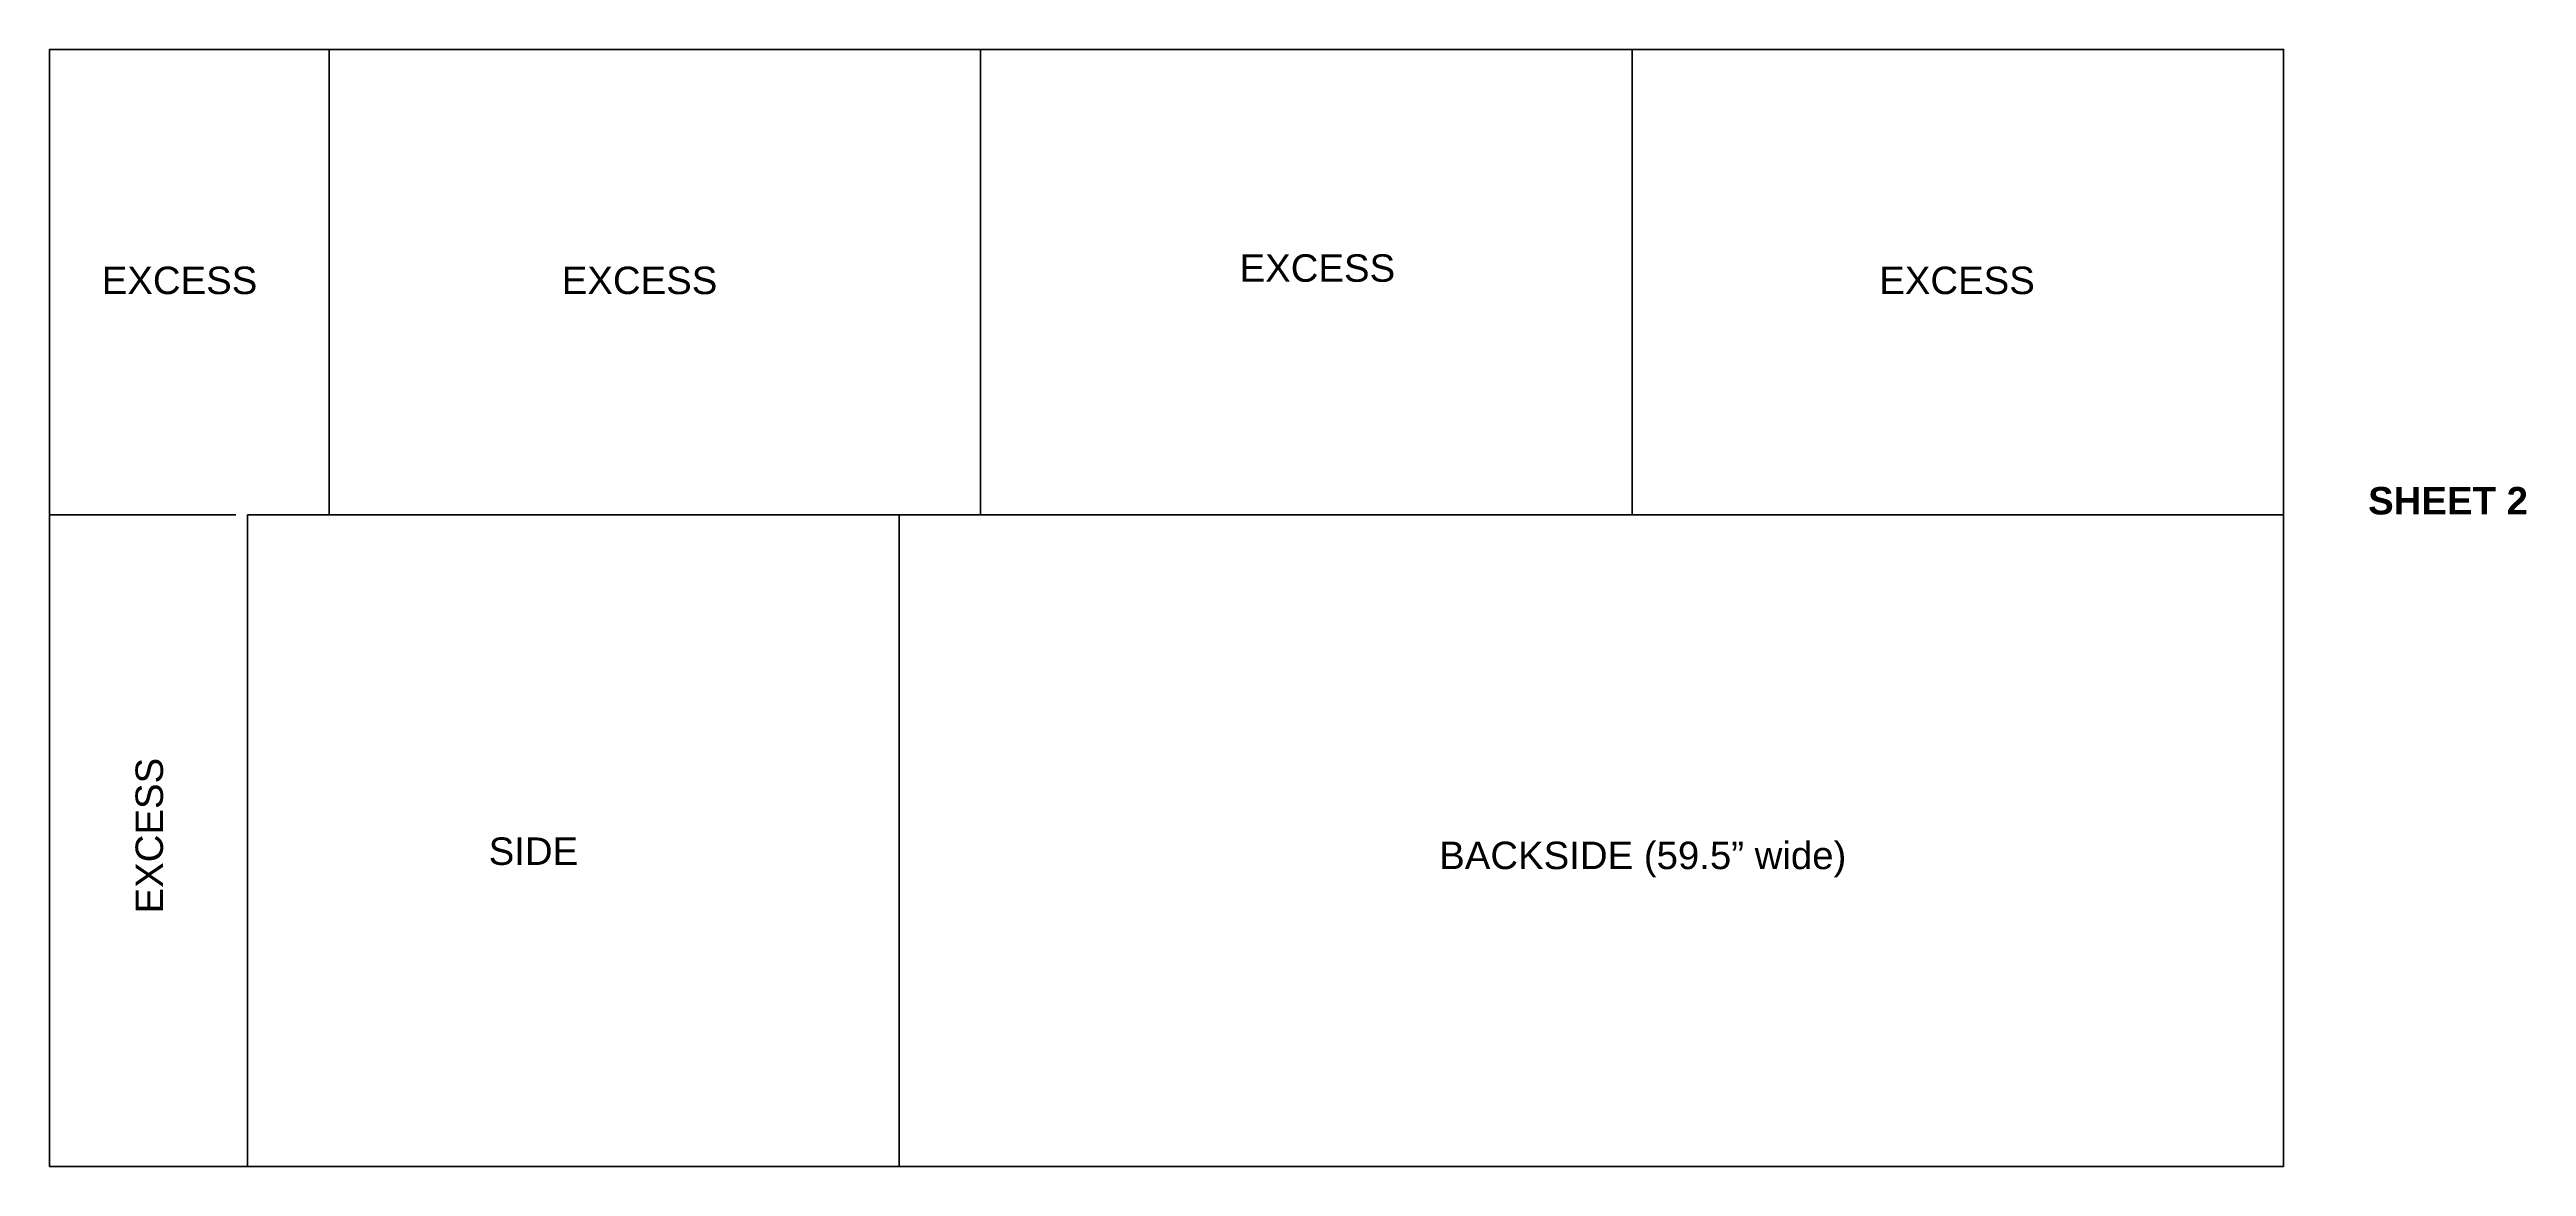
# Model space of a CAD drawing. Header units: inches. Extents: x -6 to 100, y -97 to 15.
# Drawn here: x -6 to 100.5, y -96.6 to -48.6 of the extents above; entities that cross this region are included whole.
import ezdxf

# ---------------------------------------------------------------- set-up
doc = ezdxf.new("R2010")
doc.units = ezdxf.units.IN
doc.header["$MEASUREMENT"] = 0
doc.layers.add('Layer 1', color=7, linetype='Continuous', lineweight=0)
doc.layers.add('Layer 2', color=7, linetype='Continuous', lineweight=0)

msp = doc.modelspace()

# ---------------------------------------------------------------- linework, layer by layer
at = {"layer": 'Layer 1', "color": 1, "lineweight": 158, "true_color": 0xff0000}
msp.add_line((-5.97, -68.63), (2.03, -68.63), dxfattribs=at)
for points in [[(90.03, -96.63), (-5.97, -96.63), (-5.97, -48.63), (90.03, -48.63)], [(34.04, -68.63), (6.04, -68.63), (6.04, -48.63), (34.04, -48.63)], [(62.04, -68.63), (34.04, -68.63), (34.04, -48.63), (62.04, -48.63)], [(90.04, -68.63), (62.04, -68.63), (62.04, -48.63), (90.04, -48.63)], [(30.54, -96.63), (2.54, -96.63), (2.54, -68.63), (30.54, -68.63)], [(90.04, -96.63), (30.54, -96.63), (30.54, -68.63), (90.04, -68.63)]]:
    msp.add_lwpolyline(points, close=True, dxfattribs=at)

# ---------------------------------------------------------------- texts
at = {"layer": 'Layer 2', "char_height": 0.2, "attachment_point": 7}
for s, insert in [('\\C18;\\c0;\\FArial|b0|i0|c1;\\H1.180000;\\W1.000000;EXCESS', (45.17, -58.63)), ('\\C18;\\c0;\\FArial|b0|i0|c1;\\H1.180000;\\W1.000000;EXCESS', (-3.73, -59.16)), ('\\C18;\\c0;\\FArial|b0|i0|c1;\\H1.180000;\\W1.000000;EXCESS', (16.04, -59.16)), ('\\C18;\\c0;\\FArial|b0|i0|c1;\\H1.180000;\\W1.000000;EXCESS', (72.66, -59.16)), ('\\C18;\\c0;\\FArial Bold|b1|i0|c1;\\H1.180000;\\W1.000000;SHEET 2', (93.67, -68.63)), ('\\C18;\\c0;\\FArial|b0|i0|c1;\\H1.180000;\\W1.000000;SIDE', (12.9, -83.69)), ('\\C18;\\c0;\\FArial|b0|i0|c1;\\H1.180000;\\W1.000000;BACKSIDE (59.5” wide)', (53.75, -84.21))]:
    msp.add_mtext(s, dxfattribs=dict(at, insert=insert))
at = {"layer": 'Layer 2', "insert": (-1.08, -85.76), "char_height": 0.2, "attachment_point": 7, "rotation": 90}
msp.add_mtext('\\C18;\\c0;\\FArial|b0|i0|c1;\\H1.180000;\\W1.000000;EXCESS', dxfattribs=at)

doc.saveas('drawing.dxf')
